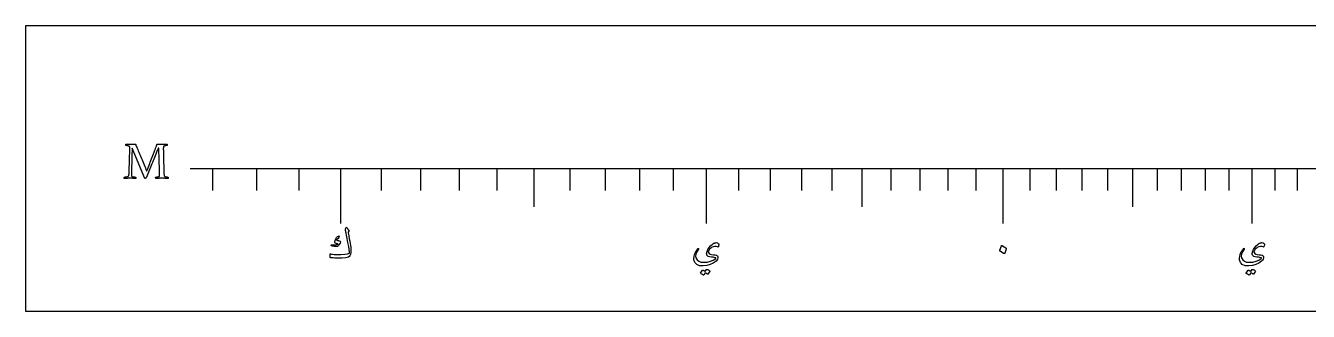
# Model space of a CAD drawing. Header units: millimetres. Extents: x -230 to 230, y -13 to 13.
# Drawn here: x -230 to -113.1, y -13 to 13 of the extents above; entities that cross this region are included whole.
import ezdxf

# ---------------------------------------------------------------- set-up
doc = ezdxf.new("R2010")
doc.units = ezdxf.units.MM
for name, color, linetype in [('CUT_OUTER', 1, 'Continuous'), ('ENGRAVE', 7, 'Continuous'), ('ENGRAVE_FINE', 8, 'Continuous'), ('TEXT', 5, 'Continuous')]:
    doc.layers.add(name, color=color, linetype=linetype)

msp = doc.modelspace()

# ---------------------------------------------------------------- linework, layer by layer
at = {"layer": 'CUT_OUTER'}
msp.add_lwpolyline([(-230, -13), (230, -13), (230, 13), (-230, 13)], close=True, dxfattribs=at)
at = {"layer": 'ENGRAVE'}
for points in [[(-215, 0), (215, 0)], [(-201.312, 0), (-201.312, -5)], [(-183.7029, 0), (-183.7029, -3.5)], [(-167.9898, 0), (-167.9898, -5)], [(-153.831, 0), (-153.831, -3.5)], [(-140.9602, 0), (-140.9602, -5)], [(-129.1662, 0), (-129.1662, -3.5)], [(-118.2796, 0), (-118.2796, -5)]]:
    msp.add_lwpolyline(points, dxfattribs=at)
at = {"layer": 'ENGRAVE_FINE'}
for points in [[(-212.9676, 0), (-212.9676, -2)], [(-208.9821, 0), (-208.9821, -2)], [(-205.0983, 0), (-205.0983, -2)], [(-197.6189, 0), (-197.6189, -2)], [(-194.015, 0), (-194.015, -2)], [(-190.4967, 0), (-190.4967, -2)], [(-187.0605, 0), (-187.0605, -2)], [(-180.4208, 0), (-180.4208, -2)], [(-177.2112, 0), (-177.2112, -2)], [(-174.0713, 0), (-174.0713, -2)], [(-170.9984, 0), (-170.9984, -2)], [(-165.0432, 0), (-165.0432, -2)], [(-162.1561, 0), (-162.1561, -2)], [(-159.3265, 0), (-159.3265, -2)], [(-156.5521, 0), (-156.5521, -2)], [(-151.1613, 0), (-151.1613, -2)], [(-148.541, 0), (-148.541, -2)], [(-145.9685, 0), (-145.9685, -2)], [(-143.4421, 0), (-143.4421, -2)], [(-138.5212, 0), (-138.5212, -2)], [(-136.1237, 0), (-136.1237, -2)], [(-133.7662, 0), (-133.7662, -2)], [(-131.4475, 0), (-131.4475, -2)], [(-126.9211, 0), (-126.9211, -2)], [(-124.711, 0), (-124.711, -2)], [(-122.5348, 0), (-122.5348, -2)], [(-120.3914, 0), (-120.3914, -2)], [(-116.1986, 0), (-116.1986, -2)], [(-114.1473, 0), (-114.1473, -2)]]:
    msp.add_lwpolyline(points, dxfattribs=at)
at = {"layer": 'TEXT'}
for points in [[(-220.3718, 2.2065), (-220.3131, 2.2069), (-220.2581, 2.2083), (-220.2067, 2.2105), (-220.1589, 2.2137), (-220.1138, 2.2172), (-220.0706, 2.2204), (-220.0291, 2.2232), (-219.9895, 2.2258), (-219.9718, 2.1735), (-219.9478, 2.1085), (-219.9174, 2.0307), (-219.8806, 1.9403), (-219.8389, 1.8392), (-219.7935, 1.7292), (-219.7446, 1.6105), (-219.6919, 1.4831), (-219.6364, 1.3492), (-219.5788, 1.2115), (-219.5191, 1.0698), (-219.4573, 0.9242), (-219.3947, 0.7768), (-219.3327, 0.6296), (-219.2713, 0.4828), (-219.2105, 0.3363), (-219.1512, 0.1925), (-219.0944, 0.0538), (-219.0399, -0.0797), (-218.9879, -0.2081), (-218.9849, -0.2123), (-218.9806, -0.2153), (-218.9752, -0.2171), (-218.9685, -0.2177), (-218.9619, -0.2165), (-218.9565, -0.2129), (-218.9522, -0.2069), (-218.9492, -0.1984), (-218.8808, -0.0237), (-218.8161, 0.1421), (-218.755, 0.2992), (-218.6976, 0.4476), (-218.6418, 0.5915), (-218.5857, 0.7355), (-218.5293, 0.8794), (-218.4726, 1.0234), (-218.4144, 1.1711), (-218.3534, 1.3264), (-218.2898, 1.4893), (-218.2234, 1.6597), (-218.2013, 1.7165), (-218.1786, 1.7758), (-218.1553, 1.8375), (-218.1315, 1.9016), (-218.1082, 1.9648), (-218.0867, 2.0238), (-218.067, 2.0785), (-218.0492, 2.129), (-218.0344, 2.1714), (-218.0238, 2.2016), (-218.0174, 2.2198), (-218.0153, 2.2258), (-217.9068, 2.2195), (-217.8085, 2.2149), (-217.7205, 2.2122), (-217.6427, 2.2113), (-217.5779, 2.2116), (-217.5091, 2.2125), (-217.4363, 2.214), (-217.3597, 2.2161), (-217.2854, 2.2185), (-217.22, 2.221), (-217.1633, 2.2234), (-217.1153, 2.2258), (-217.1129, 2.2176), (-217.1105, 2.2028), (-217.1081, 2.1814), (-217.1056, 2.1532), (-217.1035, 2.1257), (-217.102, 2.106), (-217.1011, 2.0943), (-217.1008, 2.0903), (-217.1203, 2.0897), (-217.145, 2.0879), (-217.1747, 2.0849), (-217.2097, 2.0806), (-217.2467, 2.0752), (-217.2829, 2.0685), (-217.3181, 2.0607), (-217.3524, 2.0516), (-217.383, 2.0416), (-217.4069, 2.031), (-217.4241, 2.0199), (-217.4347, 2.0081), (-217.4413, 1.9899), (-217.4468, 1.9694), (-217.451, 1.9464), (-217.454, 1.921), (-217.4561, 1.895), (-217.4577, 1.8702), (-217.4586, 1.8466), (-217.4589, 1.8242), (-217.4565, 1.7558), (-217.454, 1.6718), (-217.4516, 1.572), (-217.4492, 1.4565), (-217.4466, 1.3293), (-217.4437, 1.1946), (-217.4406, 1.0523), (-217.4371, 0.9024), (-217.4335, 0.7492), (-217.4298, 0.597), (-217.4262, 0.4456), (-217.4226, 0.2952), (-217.4191, 0.1494), (-217.4159, 0.0121), (-217.4131, -0.1167), (-217.4105, -0.2371), (-217.4078, -0.3039), (-217.4044, -0.369), (-217.4005, -0.4322), (-217.396, -0.4935), (-217.3896, -0.5516), (-217.3802, -0.6048), (-217.3678, -0.6532), (-217.3524, -0.6968), (-217.3415, -0.7127), (-217.3234, -0.7264), (-217.298, -0.7381), (-217.2653, -0.7476), (-217.2289, -0.7554), (-217.1921, -0.7621), (-217.1551, -0.7675), (-217.1177, -0.7718), (-217.0837, -0.7749), (-217.0567, -0.7772), (-217.0365, -0.7786), (-217.0234, -0.779), (-217.0151, -0.7967), (-217.0095, -0.8159), (-217.0066, -0.8366), (-217.0065, -0.8589), (-217.0078, -0.8796), (-217.0095, -0.8958), (-217.0114, -0.9074), (-217.0137, -0.9145), (-217.0834, -0.9098), (-217.1522, -0.9054), (-217.2201, -0.9014), (-217.2871, -0.8976), (-217.355, -0.8944), (-217.4256, -0.8921), (-217.4989, -0.8908), (-217.575, -0.8903), (-217.6545, -0.8908), (-217.7286, -0.8921), (-217.7973, -0.8944), (-217.8605, -0.8976), (-217.9237, -0.9014), (-217.9923, -0.9054), (-218.0664, -0.9098), (-218.146, -0.9145), (-218.1484, -0.9073), (-218.1508, -0.8952), (-218.1532, -0.8782), (-218.1556, -0.8565), (-218.1569, -0.8335), (-218.1556, -0.8129), (-218.152, -0.7948), (-218.146, -0.779), (-218.1293, -0.7786), (-218.1085, -0.7772), (-218.0834, -0.7749), (-218.054, -0.7718), (-218.0226, -0.7678), (-217.9911, -0.7633), (-217.9597, -0.7582), (-217.9282, -0.7524), (-217.8989, -0.7462), (-217.8738, -0.7397), (-217.8529, -0.7329), (-217.8363, -0.7258), (-217.8251, -0.7152), (-217.8157, -0.698), (-217.8082, -0.6741), (-217.8024, -0.6435), (-217.7982, -0.6109), (-217.7952, -0.5806), (-217.7933, -0.5528), (-217.7927, -0.5274), (-217.793, -0.4988), (-217.794, -0.4663), (-217.7955, -0.4299), (-217.7976, -0.3895), (-217.7997, -0.3491), (-217.8012, -0.3127), (-217.8021, -0.2802), (-217.8024, -0.2516), (-217.8073, -0.0815), (-217.8121, 0.0853), (-217.8169, 0.2487), (-217.8218, 0.4089), (-217.8266, 0.5682), (-217.8315, 0.7294), (-217.8363, 0.8924), (-217.8411, 1.0573), (-217.8463, 1.2262), (-217.852, 1.4014), (-217.8584, 1.583), (-217.8653, 1.771), (-217.8659, 1.7797), (-217.8677, 1.7915), (-217.8708, 1.8064), (-217.875, 1.8242), (-217.8807, 1.8411), (-217.8883, 1.8532), (-217.8977, 1.8605), (-217.9089, 1.8629), (-217.914, 1.8608), (-217.9198, 1.8544), (-217.9261, 1.8439), (-217.9331, 1.829), (-218.0043, 1.6509), (-218.0728, 1.4794), (-218.1386, 1.3146), (-218.2016, 1.1565), (-218.2629, 1.003), (-218.3232, 0.8522), (-218.3826, 0.7042), (-218.4411, 0.5589), (-218.4993, 0.4143), (-218.5579, 0.2685), (-218.6167, 0.1216), (-218.6758, -0.0266), (-218.7361, -0.1783), (-218.7986, -0.3357), (-218.8632, -0.4988), (-218.9298, -0.6677), (-218.9362, -0.6798), (-218.9456, -0.6968), (-218.958, -0.7185), (-218.9734, -0.7452), (-218.9905, -0.7737), (-219.0079, -0.8014), (-219.0256, -0.8282), (-219.0435, -0.854), (-219.0612, -0.8766), (-219.078, -0.8933), (-219.0939, -0.9044), (-219.1089, -0.9097), (-219.1146, -0.9112), (-219.1222, -0.9109), (-219.1316, -0.9088), (-219.1427, -0.9048), (-219.1452, -0.9027), (-219.1476, -0.9012), (-219.15, -0.9003), (-219.1524, -0.9), (-220.304, 1.8581), (-220.3068, 1.702), (-220.3101, 1.5435), (-220.314, 1.3827), (-220.3185, 1.2194), (-220.3232, 1.056), (-220.3276, 0.8952), (-220.3317, 0.7367), (-220.3355, 0.5806), (-220.3391, 0.4296), (-220.3427, 0.2861), (-220.3464, 0.1502), (-220.35, 0.0218), (-220.3535, -0.0968), (-220.3567, -0.2032), (-220.3595, -0.2976), (-220.3621, -0.3798), (-220.3642, -0.4474), (-220.3657, -0.4978), (-220.3666, -0.5309), (-220.3669, -0.5468), (-220.3666, -0.5642), (-220.3657, -0.5825), (-220.3642, -0.6017), (-220.3621, -0.6218), (-220.3594, -0.6416), (-220.356, -0.6599), (-220.3521, -0.6767), (-220.3476, -0.6919), (-220.3359, -0.708), (-220.3155, -0.7222), (-220.2863, -0.7346), (-220.2484, -0.7452), (-220.2059, -0.7541), (-220.1631, -0.7615), (-220.12, -0.7674), (-220.0766, -0.7718), (-220.0373, -0.7749), (-220.0065, -0.7772), (-219.9841, -0.7786), (-219.9702, -0.779), (-219.962, -0.7908), (-219.9569, -0.8069), (-219.9547, -0.8271), (-219.9556, -0.8516), (-219.9581, -0.8755), (-219.9605, -0.894), (-219.9629, -0.907), (-219.9653, -0.9145), (-220.0331, -0.9098), (-220.096, -0.9054), (-220.154, -0.9014), (-220.2073, -0.8976), (-220.2614, -0.8944), (-220.3222, -0.8921), (-220.3896, -0.8908), (-220.4637, -0.8903), (-220.5426, -0.8908), (-220.6149, -0.8921), (-220.6805, -0.8944), (-220.7395, -0.8976), (-220.7985, -0.9014), (-220.8641, -0.9054), (-220.9364, -0.9098), (-221.0153, -0.9145), (-221.0177, -0.9073), (-221.0202, -0.8952), (-221.0226, -0.8782), (-221.025, -0.8565), (-221.0262, -0.8335), (-221.025, -0.8129), (-221.0214, -0.7948), (-221.0153, -0.779), (-220.9973, -0.7784), (-220.9724, -0.7766), (-220.9405, -0.7736), (-220.9016, -0.7694), (-220.8594, -0.7639), (-220.8175, -0.7573), (-220.776, -0.7494), (-220.7347, -0.7403), (-220.6975, -0.73), (-220.6681, -0.7185), (-220.6467, -0.7058), (-220.6331, -0.6919), (-220.6176, -0.6673), (-220.6052, -0.6417), (-220.5959, -0.6153), (-220.5895, -0.5879), (-220.585, -0.5587), (-220.581, -0.5268), (-220.5777, -0.4922), (-220.575, -0.4548), (-220.5679, -0.2441), (-220.5611, -0.0375), (-220.5546, 0.1648), (-220.5484, 0.3629), (-220.5426, 0.5539), (-220.5375, 0.7349), (-220.533, 0.9059), (-220.529, 1.0669), (-220.5256, 1.2157), (-220.5224, 1.35), (-220.5195, 1.4698), (-220.5169, 1.575), (-220.5148, 1.6629), (-220.5133, 1.7304), (-220.5124, 1.7778), (-220.5121, 1.8048), (-220.5122, 1.8311), (-220.5127, 1.8569), (-220.5135, 1.882), (-220.5145, 1.9065), (-220.5165, 1.93), (-220.52, 1.9524), (-220.5249, 1.9736), (-220.5315, 1.9935), (-220.5401, 2.0076), (-220.5563, 2.0208), (-220.58, 2.033), (-220.6113, 2.0444), (-220.6467, 2.0546), (-220.6827, 2.0637), (-220.7193, 2.0716), (-220.7565, 2.0782), (-220.7911, 2.0835), (-220.82, 2.0873), (-220.8431, 2.0896), (-220.8605, 2.0903), (-220.8626, 2.0944), (-220.8641, 2.1067), (-220.865, 2.1271), (-220.8653, 2.1556), (-220.865, 2.1845), (-220.8641, 2.2058), (-220.8626, 2.2196), (-220.8605, 2.2258), (-220.8076, 2.2234), (-220.7601, 2.221), (-220.718, 2.2185), (-220.6815, 2.2161), (-220.6476, 2.2139), (-220.6137, 2.2119), (-220.5798, 2.2102), (-220.546, 2.2089), (-220.5097, 2.2078), (-220.4685, 2.2071), (-220.4226, 2.2066), (-220.3718, 2.2065)], [(-200.7318, -5.3852), (-200.7119, -5.4232), (-200.691, -5.4592), (-200.6693, -5.4933), (-200.6467, -5.5253), (-200.6229, -5.5554), (-200.5979, -5.5834), (-200.5715, -5.6095), (-200.5438, -5.6335), (-200.5331, -5.6471), (-200.5296, -5.6628), (-200.5331, -5.6808), (-200.5438, -5.701), (-200.6076, -5.8074), (-200.6139, -5.819), (-200.6183, -5.8287), (-200.6209, -5.8367), (-200.6218, -5.8429), (-200.5635, -6.1307), (-200.5127, -6.3907), (-200.4695, -6.623), (-200.4338, -6.8276), (-200.4058, -7.0042), (-200.3859, -7.1527), (-200.3739, -7.273), (-200.3699, -7.3652), (-200.3699, -7.539), (-200.373, -7.5941), (-200.3788, -7.6495), (-200.3872, -7.705), (-200.3983, -7.7608), (-200.4123, -7.8168), (-200.4293, -7.873), (-200.4495, -7.9295), (-200.4728, -7.9861), (-200.5797, -8.0702), (-200.8152, -8.1272), (-201.1794, -8.1571), (-201.6722, -8.16), (-201.8261, -8.1547), (-201.9684, -8.1458), (-202.0993, -8.1334), (-202.2186, -8.1174), (-202.2295, -8.1128), (-202.2372, -8.1059), (-202.2419, -8.0968), (-202.2434, -8.0855), (-202.2467, -8.0311), (-202.2492, -7.9817), (-202.2511, -7.9371), (-202.2523, -7.8974), (-202.2529, -7.8622), (-202.2528, -7.8309), (-202.252, -7.8036), (-202.2505, -7.7803), (-202.249, -7.7672), (-202.2443, -7.7599), (-202.2366, -7.7584), (-202.2257, -7.7626), (-202.1428, -7.7876), (-202.0359, -7.806), (-201.905, -7.8178), (-201.7502, -7.8229), (-201.2878, -7.8227), (-200.9261, -7.8007), (-200.6651, -7.757), (-200.5047, -7.6916), (-200.505, -7.5836), (-200.5269, -7.3873), (-200.5706, -7.1028), (-200.636, -6.73), (-200.7046, -6.3568), (-200.7576, -6.0744), (-200.795, -5.883), (-200.817, -5.7826), (-200.8239, -5.7551), (-200.8303, -5.7294), (-200.8363, -5.7054), (-200.8418, -5.6832), (-200.8469, -5.663), (-200.8516, -5.6451), (-200.8558, -5.6293), (-200.8596, -5.6158), (-200.8658, -5.5863), (-200.8667, -5.5581), (-200.8622, -5.5313), (-200.8525, -5.5058), (-200.7851, -5.371), (-200.7795, -5.3619), (-200.7735, -5.3559), (-200.7671, -5.353), (-200.7602, -5.3532), (-200.7518, -5.3579), (-200.7443, -5.3648), (-200.7376, -5.3739), (-200.7318, -5.3852)], [(-201.4451, -6.1232), (-201.4384, -6.1241), (-201.4326, -6.1268), (-201.4278, -6.1312), (-201.4238, -6.1374), (-201.4224, -6.143), (-201.422, -6.149), (-201.4224, -6.1554), (-201.4238, -6.1623), (-201.4983, -6.3503), (-201.5074, -6.3694), (-201.5169, -6.384), (-201.5269, -6.3942), (-201.5373, -6.4), (-201.5819, -6.4126), (-201.6198, -6.4293), (-201.6511, -6.4499), (-201.6757, -6.4745), (-201.6806, -6.4874), (-201.6739, -6.5011), (-201.6557, -6.5158), (-201.626, -6.5313), (-201.6062, -6.5382), (-201.5857, -6.5446), (-201.5645, -6.5506), (-201.5426, -6.5561), (-201.5199, -6.5612), (-201.4961, -6.5659), (-201.4711, -6.5701), (-201.4451, -6.5739), (-201.355, -6.6114), (-201.3262, -6.6883), (-201.3586, -6.8047), (-201.4522, -6.9606), (-201.4907, -7.007), (-201.5284, -7.0431), (-201.5653, -7.0691), (-201.6012, -7.0848), (-201.6407, -7.093), (-201.6952, -7.0964), (-201.7649, -7.0948), (-201.8496, -7.0884), (-201.8928, -7.0842), (-201.9339, -7.0786), (-201.9727, -7.0718), (-202.0093, -7.0635), (-202.0436, -7.0547), (-202.0758, -7.0458), (-202.1057, -7.0369), (-202.1334, -7.0281), (-202.1505, -7.0185), (-202.1627, -7.0077), (-202.17, -6.9955), (-202.1725, -6.9819), (-202.1703, -6.968), (-202.1636, -6.958), (-202.1525, -6.952), (-202.137, -6.95), (-202.0875, -6.9467), (-202.0314, -6.9438), (-201.9687, -6.9414), (-201.8993, -6.9394), (-201.7697, -6.9356), (-201.6686, -6.9278), (-201.5959, -6.9161), (-201.5515, -6.9003), (-201.5457, -6.8961), (-201.5426, -6.8906), (-201.5422, -6.8837), (-201.5444, -6.8755), (-201.5475, -6.8704), (-201.5533, -6.8657), (-201.5617, -6.8615), (-201.5728, -6.8577), (-201.6757, -6.8329), (-201.7187, -6.8205), (-201.7555, -6.8045), (-201.7861, -6.785), (-201.8105, -6.7619), (-201.8312, -6.7349), (-201.8434, -6.7069), (-201.8471, -6.6781), (-201.8425, -6.6484), (-201.7777, -6.4479), (-201.6899, -6.2935), (-201.579, -6.1853), (-201.4451, -6.1232)], [(-166.9643, -7.1381), (-167.0792, -7.0997), (-167.2074, -7.0981), (-167.3489, -7.1334), (-167.5037, -7.2055), (-167.6019, -7.2742), (-167.6837, -7.3563), (-167.7492, -7.4517), (-167.7982, -7.5603), (-167.8031, -7.5821), (-167.8035, -7.6047), (-167.7995, -7.6282), (-167.7911, -7.6526), (-167.7348, -7.7284), (-167.6403, -7.7856), (-167.5077, -7.8242), (-167.3369, -7.8442), (-167.1683, -7.8622), (-167.0459, -7.8948), (-166.9696, -7.942), (-166.9395, -8.0039), (-166.9361, -8.1334), (-166.9617, -8.2487), (-167.016, -8.3498), (-167.0992, -8.4368), (-167.3633, -8.6171), (-167.6447, -8.7499), (-167.9434, -8.8353), (-168.2595, -8.8732), (-168.6046, -8.8493), (-168.8627, -8.7455), (-169.0339, -8.5619), (-169.1182, -8.2984), (-169.1231, -8.1538), (-169.1022, -7.9968), (-169.0556, -7.8273), (-168.9833, -7.6455), (-168.9582, -7.5949), (-168.9323, -7.5461), (-168.9058, -7.4991), (-168.8787, -7.4539), (-168.8506, -7.4102), (-168.8215, -7.3678), (-168.7912, -7.3268), (-168.7598, -7.2871), (-168.7429, -7.2707), (-168.7279, -7.264), (-168.7146, -7.2671), (-168.703, -7.28), (-168.6966, -7.296), (-168.695, -7.3119), (-168.6984, -7.3279), (-168.7066, -7.3439), (-168.8525, -7.579), (-168.939, -7.791), (-168.966, -7.9799), (-168.9337, -8.1458), (-168.8294, -8.3206), (-168.6764, -8.4439), (-168.4746, -8.5157), (-168.224, -8.5361), (-167.9029, -8.5106), (-167.6137, -8.4448), (-167.3564, -8.3385), (-167.1311, -8.1919), (-167.1176, -8.1795), (-167.1125, -8.1671), (-167.1158, -8.1547), (-167.1275, -8.1423), (-167.1752, -8.1192), (-167.2579, -8.0997), (-167.3757, -8.0837), (-167.5285, -8.0713), (-167.684, -8.0522), (-167.8026, -8.0163), (-167.8845, -7.9635), (-167.9295, -7.8939), (-167.9503, -7.812), (-167.9561, -7.7262), (-167.9468, -7.6364), (-167.9224, -7.5426), (-167.8432, -7.3583), (-167.7334, -7.1886), (-167.593, -7.0336), (-167.4221, -6.8932), (-167.3766, -6.86), (-167.3325, -6.8311), (-167.2897, -6.8067), (-167.2482, -6.7868), (-167.2083, -6.771), (-167.1701, -6.7593), (-167.1337, -6.7515), (-167.0992, -6.7477), (-166.9639, -6.7604), (-166.8809, -6.8196), (-166.8503, -6.9254), (-166.8721, -7.0777), (-166.8885, -7.1188), (-166.9093, -7.1425), (-166.9346, -7.1489), (-166.9643, -7.1381)], [(-141.1074, -7.0529), (-141.1014, -7.0385), (-141.0941, -7.0272), (-141.0855, -7.019), (-141.0755, -7.0139), (-141.0602, -7.0097), (-141.0427, -7.0112), (-141.0229, -7.0185), (-141.001, -7.0316), (-140.7065, -7.2197), (-140.6816, -7.2432), (-140.6674, -7.2711), (-140.6639, -7.3035), (-140.671, -7.3403), (-140.7845, -7.6916), (-140.8027, -7.7255), (-140.8289, -7.7422), (-140.863, -7.7415), (-140.9052, -7.7235), (-141.2281, -7.5355), (-141.2449, -7.5195), (-141.2529, -7.4965), (-141.252, -7.4663), (-141.2423, -7.429)], [(-117.2541, -7.1381), (-117.369, -7.0997), (-117.4972, -7.0981), (-117.6387, -7.1334), (-117.7935, -7.2055), (-117.8917, -7.2742), (-117.9736, -7.3563), (-118.039, -7.4517), (-118.088, -7.5603), (-118.0929, -7.5821), (-118.0933, -7.6047), (-118.0894, -7.6282), (-118.0809, -7.6526), (-118.0246, -7.7284), (-117.9301, -7.7856), (-117.7975, -7.8242), (-117.6267, -7.8442), (-117.4582, -7.8622), (-117.3358, -7.8948), (-117.2595, -7.942), (-117.2293, -8.0039), (-117.226, -8.1334), (-117.2515, -8.2487), (-117.3058, -8.3498), (-117.389, -8.4368), (-117.6531, -8.6171), (-117.9346, -8.7499), (-118.2333, -8.8353), (-118.5493, -8.8732), (-118.8944, -8.8493), (-119.1525, -8.7455), (-119.3237, -8.5619), (-119.408, -8.2984), (-119.4129, -8.1538), (-119.3921, -7.9968), (-119.3455, -7.8273), (-119.2732, -7.6455), (-119.248, -7.5949), (-119.2222, -7.5461), (-119.1957, -7.4991), (-119.1685, -7.4539), (-119.1404, -7.4102), (-119.1113, -7.3678), (-119.081, -7.3268), (-119.0496, -7.2871), (-119.0328, -7.2707), (-119.0177, -7.264), (-119.0044, -7.2671), (-118.9929, -7.28), (-118.9864, -7.296), (-118.9849, -7.3119), (-118.9882, -7.3279), (-118.9964, -7.3439), (-119.1423, -7.579), (-119.2288, -7.791), (-119.2559, -7.9799), (-119.2235, -8.1458), (-119.1193, -8.3206), (-118.9662, -8.4439), (-118.7644, -8.5157), (-118.5138, -8.5361), (-118.1927, -8.5106), (-117.9035, -8.4448), (-117.6462, -8.3385), (-117.4209, -8.1919), (-117.4074, -8.1795), (-117.4023, -8.1671), (-117.4056, -8.1547), (-117.4174, -8.1423), (-117.4651, -8.1192), (-117.5478, -8.0997), (-117.6655, -8.0837), (-117.8183, -8.0713), (-117.9738, -8.0522), (-118.0925, -8.0163), (-118.1743, -7.9635), (-118.2193, -7.8939), (-118.2402, -7.812), (-118.2459, -7.7262), (-118.2366, -7.6364), (-118.2122, -7.5426), (-118.133, -7.3583), (-118.0233, -7.1886), (-117.8829, -7.0336), (-117.7119, -6.8932), (-117.6664, -6.86), (-117.6223, -6.8311), (-117.5795, -6.8067), (-117.538, -6.7868), (-117.4981, -6.771), (-117.46, -6.7593), (-117.4236, -6.7515), (-117.389, -6.7477), (-117.2537, -6.7604), (-117.1708, -6.8196), (-117.1402, -6.9254), (-117.1619, -7.0777), (-117.1783, -7.1188), (-117.1991, -7.1425), (-117.2244, -7.1489), (-117.2541, -7.1381)], [(-167.9579, -9.1855), (-167.9534, -9.181), (-167.9472, -9.1784), (-167.9392, -9.1775), (-167.9295, -9.1784), (-167.8945, -9.1915), (-167.8607, -9.2059), (-167.828, -9.2216), (-167.7964, -9.2387), (-167.7657, -9.2573), (-167.7356, -9.2777), (-167.7063, -9.2999), (-167.6775, -9.3239), (-167.672, -9.3312), (-167.6696, -9.339), (-167.6702, -9.3472), (-167.674, -9.3558), (-167.8443, -9.6255), (-167.849, -9.629), (-167.8558, -9.629), (-167.8649, -9.6255), (-167.8762, -9.6184), (-167.884, -9.6118), (-167.8967, -9.6029), (-167.9142, -9.5914), (-167.9366, -9.5776), (-167.9641, -9.5611), (-167.9969, -9.5417), (-168.035, -9.5194), (-168.0785, -9.4942), (-168.2133, -9.7035), (-168.2196, -9.71), (-168.2275, -9.7115), (-168.2373, -9.7082), (-168.2488, -9.7), (-168.2588, -9.6929), (-168.2746, -9.6823), (-168.2961, -9.6681), (-168.3233, -9.6503), (-168.3568, -9.629), (-168.397, -9.6042), (-168.4438, -9.5758), (-168.4972, -9.5439), (-168.5028, -9.5385), (-168.5052, -9.5332), (-168.5045, -9.5279), (-168.5008, -9.5226), (-168.3269, -9.2635), (-168.3225, -9.2591), (-168.3162, -9.2565), (-168.3083, -9.2556), (-168.2985, -9.2565), (-168.2688, -9.2661), (-168.24, -9.2773), (-168.212, -9.2901), (-168.185, -9.3044), (-168.1588, -9.32), (-168.1335, -9.3367), (-168.1091, -9.3546), (-168.0856, -9.3735)], [(-118.2477, -9.1855), (-118.2433, -9.181), (-118.2371, -9.1784), (-118.2291, -9.1775), (-118.2193, -9.1784), (-118.1844, -9.1915), (-118.1506, -9.2059), (-118.1178, -9.2216), (-118.0862, -9.2387), (-118.0555, -9.2573), (-118.0255, -9.2777), (-117.9961, -9.2999), (-117.9674, -9.3239), (-117.9618, -9.3312), (-117.9594, -9.339), (-117.9601, -9.3472), (-117.9638, -9.3558), (-118.1341, -9.6255), (-118.1388, -9.629), (-118.1457, -9.629), (-118.1548, -9.6255), (-118.1661, -9.6184), (-118.1738, -9.6118), (-118.1865, -9.6029), (-118.204, -9.5914), (-118.2264, -9.5776), (-118.2539, -9.5611), (-118.2867, -9.5417), (-118.3249, -9.5194), (-118.3683, -9.4942), (-118.5032, -9.7035), (-118.5094, -9.71), (-118.5174, -9.7115), (-118.5271, -9.7082), (-118.5387, -9.7), (-118.5486, -9.6929), (-118.5644, -9.6823), (-118.5859, -9.6681), (-118.6132, -9.6503), (-118.6467, -9.629), (-118.6868, -9.6042), (-118.7336, -9.5758), (-118.7871, -9.5439), (-118.7926, -9.5385), (-118.795, -9.5332), (-118.7944, -9.5279), (-118.7906, -9.5226), (-118.6167, -9.2635), (-118.6123, -9.2591), (-118.6061, -9.2565), (-118.5981, -9.2556), (-118.5883, -9.2565), (-118.5586, -9.2661), (-118.5298, -9.2773), (-118.5019, -9.2901), (-118.4748, -9.3044), (-118.4486, -9.32), (-118.4233, -9.3367), (-118.3989, -9.3546), (-118.3754, -9.3735)]]:
    msp.add_lwpolyline(points, close=True, dxfattribs=at)

doc.saveas('drawing.dxf')
